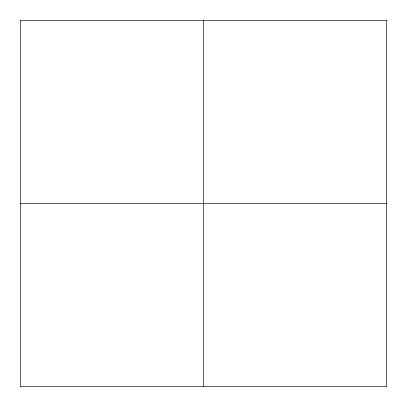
<?xml version="1.0" encoding="UTF-8"?>
<svg xmlns="http://www.w3.org/2000/svg" width="407" height="407" viewBox="0 0 407 407"><rect width="100%" height="100%" fill="white"/><g stroke="black" fill="none" stroke-linecap="round" stroke-linejoin="round"><path stroke-width="0.61" d="M20.35 203.5L386.65 203.5M203.5 20.35L203.5 386.65M386.65 20.35L20.35 20.35L20.35 386.65L386.65 386.65L386.65 20.35"/></g></svg>
